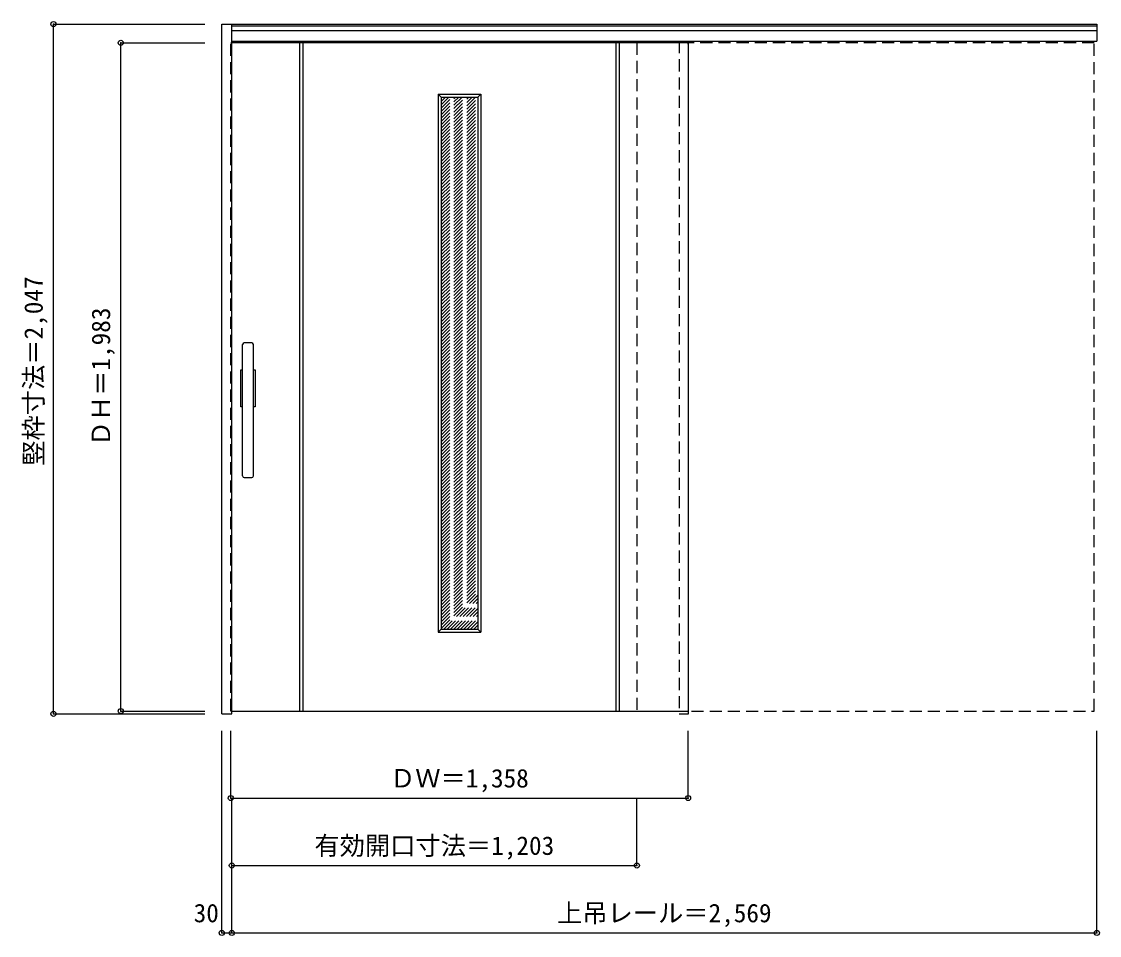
# Model space of a CAD drawing. Units: millimetres, scale not verified. Extents: x -1246 to 1955, y -1578 to 1134.
import ezdxf
from ezdxf.enums import TextEntityAlignment as Align

# ---------------------------------------------------------------- set-up
doc = ezdxf.new("R2010")
doc.units = ezdxf.units.MM
doc.header["$LTSCALE"] = 30
doc.header["$PDMODE"] = 32
doc.header["$PDSIZE"] = 15
doc.linetypes.add('DASHED1', pattern=[1.8, 1.2, -0.6])
doc.layers.add('0-0', color=4, linetype='DASHED1')
doc.layers.add('0-1_寸法', color=7, linetype='Continuous')
doc.styles.add('ＭＳ ゴシック', font='')
doc.styles.get('ＭＳ ゴシック').set_extended_font_data('MS Gothic')

msp = doc.modelspace()

# ---------------------------------------------------------------- linework, layer by layer
at = {"layer": '0-0', "color": 3, "linetype": 'Continuous'}
for p, q in [((-621.51, 1126.94), (1947.49, 1126.94)), ((-621.51, 1121.44), (1947.49, 1121.44)), ((1947.49, 1126.94), (1947.49, 1076.44)), ((-621.51, 1108.44), (1947.49, 1108.44)), ((-621.51, 1076.44), (1947.49, 1076.44)), ((733.49, 1071.44), (-621.51, 1071.44)), ((733.49, 1071.44), (733.49, -911.56)), ((-0.01, 909.94), (108.99, 909.94)), ((-0.01, 909.94), (-0.01, -669.06)), ((108.99, 909.94), (108.99, -669.06)), ((-589.51, -214.06), (-589.51, 175.94)), ((-562.51, 180.94), (-584.51, 180.94)), ((-557.51, -214.06), (-557.51, 175.94)), ((-594.51, -9.06), (-594.51, 100.94)), ((-594.51, 100.94), (-589.51, 100.94)), ((-557.51, 100.94), (-552.51, 100.94)), ((-552.51, 100.94), (-552.51, -9.06)), ((-589.51, -9.06), (-594.51, -9.06)), ((-552.51, -9.06), (-557.51, -9.06)), ((-584.51, -219.06), (-562.51, -219.06)), ((-0.01, -669.06), (108.99, -669.06)), ((-621.51, -911.56), (733.49, -911.56))]:
    msp.add_line(p, q, dxfattribs=at)
at = {"layer": '0-0'}
for p, q in [((-621.51, 1071.44), (-624.51, 1071.44)), ((-624.51, -911.56), (-624.51, 1071.44)), ((581.49, 1071.44), (581.49, -911.56)), ((706.49, 1076.44), (706.49, -920.06)), ((733.49, 1067.44), (733.49, 1071.44)), ((734.49, -920.06), (734.49, 1076.44)), ((-0.01, 907.09), (2.84, 909.94)), ((-0.01, 897.19), (12.74, 909.94)), ((-0.01, 887.3), (22.64, 909.94)), ((-0.01, 877.4), (32.54, 909.94)), ((-0.01, 867.5), (42.44, 909.94)), ((-0.01, 857.6), (52.34, 909.94)), ((-0.01, 847.7), (62.24, 909.94)), ((-0.01, 837.8), (72.14, 909.94)), ((-0.01, 827.9), (82.04, 909.94)), ((-0.01, 818), (91.94, 909.94)), ((-0.01, 808.1), (101.84, 909.94)), ((-0.01, 798.2), (108.99, 907.2)), ((-0.01, 788.3), (108.99, 897.3)), ((-0.01, 778.4), (108.99, 887.4)), ((-0.01, 768.5), (108.99, 877.5)), ((-0.01, 758.6), (108.99, 867.6)), ((-0.01, 748.7), (108.99, 857.7)), ((-0.01, 738.8), (108.99, 847.8)), ((-0.01, 728.9), (108.99, 837.9)), ((-0.01, 719), (108.99, 828)), ((-0.01, 709.1), (108.99, 818.1)), ((-0.01, 699.2), (108.99, 808.2)), ((-0.01, 689.31), (108.99, 798.31)), ((-0.01, 679.41), (108.99, 788.41)), ((-0.01, 669.51), (108.99, 778.51)), ((-0.01, 659.61), (108.99, 768.61)), ((-0.01, 649.71), (108.99, 758.71)), ((-0.01, 639.81), (108.99, 748.81)), ((-0.01, 629.91), (108.99, 738.91)), ((-0.01, 620.01), (108.99, 729.01)), ((-0.01, 610.11), (108.99, 719.11)), ((-0.01, 600.21), (108.99, 709.21)), ((-0.01, 590.31), (108.99, 699.31)), ((-0.01, 580.41), (108.99, 689.41)), ((-0.01, 570.51), (108.99, 679.51)), ((-0.01, 560.61), (108.99, 669.61)), ((-0.01, 550.71), (108.99, 659.71)), ((-0.01, 540.81), (108.99, 649.81)), ((-0.01, 530.91), (108.99, 639.91)), ((-0.01, 521.01), (108.99, 630.01)), ((-0.01, 511.11), (108.99, 620.11)), ((-0.01, 501.21), (108.99, 610.21)), ((-0.01, 491.32), (108.99, 600.32)), ((-0.01, 481.42), (108.99, 590.42)), ((-0.01, 471.52), (108.99, 580.52)), ((-0.01, 461.62), (108.99, 570.62)), ((-0.01, 451.72), (108.99, 560.72)), ((-0.01, 441.82), (108.99, 550.82)), ((-0.01, 431.92), (108.99, 540.92)), ((-0.01, 422.02), (108.99, 531.02)), ((-0.01, 412.12), (108.99, 521.12)), ((-0.01, 402.22), (108.99, 511.22)), ((-0.01, 392.32), (108.99, 501.32)), ((-0.01, 382.42), (108.99, 491.42)), ((-0.01, 372.52), (108.99, 481.52)), ((-0.01, 362.62), (108.99, 471.62)), ((-0.01, 352.72), (108.99, 461.72)), ((-0.01, 342.82), (108.99, 451.82)), ((-0.01, 332.92), (108.99, 441.92)), ((-0.01, 323.02), (108.99, 432.02)), ((-0.01, 313.12), (108.99, 422.12)), ((-0.01, 303.22), (108.99, 412.22)), ((-0.01, 293.33), (108.99, 402.33)), ((-0.01, 283.43), (108.99, 392.43)), ((-0.01, 273.53), (108.99, 382.53)), ((-0.01, 263.63), (108.99, 372.63)), ((-0.01, 253.73), (108.99, 362.73)), ((-0.01, 243.83), (108.99, 352.83)), ((-0.01, 233.93), (108.99, 342.93)), ((-0.01, 224.03), (108.99, 333.03)), ((-0.01, 214.13), (108.99, 323.13)), ((-0.01, 204.23), (108.99, 313.23)), ((-0.01, 194.33), (108.99, 303.33)), ((-0.01, 184.43), (108.99, 293.43)), ((-0.01, 174.53), (108.99, 283.53)), ((-0.01, 164.63), (108.99, 273.63)), ((-0.01, 154.73), (108.99, 263.73)), ((-0.01, 144.83), (108.99, 253.83)), ((-0.01, 134.93), (108.99, 243.93)), ((-0.01, 125.03), (108.99, 234.03)), ((-0.01, 115.13), (108.99, 224.13)), ((-0.01, 105.24), (108.99, 214.24)), ((-0.01, 95.34), (108.99, 204.34)), ((-0.01, 85.44), (108.99, 194.44)), ((-0.01, 75.54), (108.99, 184.54)), ((-0.01, 65.64), (108.99, 174.64)), ((-0.01, 55.74), (108.99, 164.74)), ((-0.01, 45.84), (108.99, 154.84)), ((-0.01, 35.94), (108.99, 144.94)), ((-0.01, 26.04), (108.99, 135.04)), ((-0.01, 16.14), (108.99, 125.14)), ((-0.01, 6.24), (108.99, 115.24)), ((-0.01, -3.66), (108.99, 105.34)), ((-0.01, -13.56), (108.99, 95.44)), ((-0.01, -23.46), (108.99, 85.54)), ((-0.01, -33.36), (108.99, 75.64)), ((-0.01, -43.26), (108.99, 65.74)), ((-0.01, -53.16), (108.99, 55.84)), ((-0.01, -63.06), (108.99, 45.94)), ((-0.01, -72.96), (108.99, 36.04)), ((-0.01, -82.86), (108.99, 26.14)), ((-0.01, -92.75), (108.99, 16.25)), ((-0.01, -102.65), (108.99, 6.35)), ((-0.01, -112.55), (108.99, -3.55)), ((-0.01, -122.45), (108.99, -13.45)), ((-0.01, -132.35), (108.99, -23.35)), ((-0.01, -142.25), (108.99, -33.25)), ((-0.01, -152.15), (108.99, -43.15)), ((-0.01, -162.05), (108.99, -53.05)), ((-0.01, -171.95), (108.99, -62.95)), ((-0.01, -181.85), (108.99, -72.85)), ((-0.01, -191.75), (108.99, -82.75)), ((-0.01, -201.65), (108.99, -92.65)), ((-0.01, -211.55), (108.99, -102.55)), ((-0.01, -221.45), (108.99, -112.45)), ((-0.01, -231.35), (108.99, -122.35)), ((-0.01, -241.25), (108.99, -132.25)), ((-0.01, -251.15), (108.99, -142.15)), ((-0.01, -261.05), (108.99, -152.05)), ((-0.01, -270.95), (108.99, -161.95)), ((-0.01, -280.85), (108.99, -171.85)), ((-0.01, -290.74), (108.99, -181.74)), ((-0.01, -300.64), (108.99, -191.64)), ((-0.01, -310.54), (108.99, -201.54)), ((-0.01, -320.44), (108.99, -211.44)), ((-0.01, -330.34), (108.99, -221.34)), ((-0.01, -340.24), (108.99, -231.24)), ((-0.01, -350.14), (108.99, -241.14)), ((-0.01, -360.04), (108.99, -251.04)), ((-0.01, -369.94), (108.99, -260.94)), ((-0.01, -379.84), (108.99, -270.84)), ((-0.01, -389.74), (108.99, -280.74)), ((-0.01, -399.64), (108.99, -290.64)), ((-0.01, -409.54), (108.99, -300.54)), ((-0.01, -419.44), (108.99, -310.44)), ((-0.01, -429.34), (108.99, -320.34)), ((-0.01, -439.24), (108.99, -330.24)), ((-0.01, -449.14), (108.99, -340.14)), ((-0.01, -459.04), (108.99, -350.04)), ((-0.01, -468.94), (108.99, -359.94)), ((-0.01, -478.84), (108.99, -369.84)), ((-0.01, -488.73), (108.99, -379.73)), ((-0.01, -498.63), (108.99, -389.63)), ((-0.01, -508.53), (108.99, -399.53)), ((-0.01, -518.43), (108.99, -409.43)), ((-0.01, -528.33), (108.99, -419.33)), ((-0.01, -538.23), (108.99, -429.23)), ((-0.01, -548.13), (108.99, -439.13)), ((-0.01, -558.03), (108.99, -449.03)), ((-0.01, -567.93), (108.99, -458.93)), ((-0.01, -577.83), (108.99, -468.83)), ((-0.01, -587.73), (108.99, -478.73)), ((-0.01, -597.63), (108.99, -488.63)), ((-0.01, -607.53), (108.99, -498.53)), ((-0.01, -617.43), (108.99, -508.43)), ((-0.01, -627.33), (108.99, -518.33)), ((-0.01, -637.23), (108.99, -528.23)), ((-0.01, -647.13), (108.99, -538.13)), ((-0.01, -657.03), (108.99, -548.03)), ((-0.01, -666.93), (108.99, -557.93)), ((7.76, -669.06), (108.99, -567.83)), ((17.66, -669.06), (108.99, -577.72)), ((27.56, -669.06), (108.99, -587.62)), ((37.46, -669.06), (108.99, -597.52)), ((47.36, -669.06), (108.99, -607.42)), ((57.26, -669.06), (108.99, -617.32)), ((67.16, -669.06), (108.99, -627.22)), ((77.06, -669.06), (108.99, -637.12)), ((86.96, -669.06), (108.99, -647.02)), ((96.86, -669.06), (108.99, -656.92)), ((-621.51, -911.56), (-624.51, -911.56)), ((706.49, -920.06), (734.49, -920.06))]:
    msp.add_line(p, q, dxfattribs=at)
at = {"layer": '0-0', "color": 7, "linetype": 'Continuous'}
for p, q in [((-419.51, -911.56), (-419.51, 1071.44)), ((-409.51, -911.56), (-409.51, 1071.44)), ((518.49, 1071.44), (518.49, -911.56)), ((528.49, 1071.44), (528.49, -911.56)), ((-9.01, 918.94), (-0.01, 909.94)), ((-9.01, 918.94), (-9.01, -678.06)), ((108.99, 909.94), (117.99, 918.94)), ((-9.01, -678.06), (-0.01, -669.06)), ((108.99, -669.06), (117.99, -678.06)), ((-9.01, -678.06), (117.99, -678.06))]:
    msp.add_line(p, q, dxfattribs=at)
at = {"layer": '0-0', "color": 3, "linetype": 'Continuous'}
for points in [[(-651.51, -920.06), (-621.51, -920.06), (-621.51, 1126.94)], [(-651.51, -920.06), (-651.51, 1126.94), (-621.51, 1126.94)]]:
    msp.add_lwpolyline(points, dxfattribs=at)
at = {"layer": '0-0'}
msp.add_lwpolyline([(581.49, -911.56), (1939.49, -911.56), (1939.49, 1071.44), (581.49, 1071.44)], dxfattribs=at)
at = {"layer": '0-0', "color": 7, "linetype": 'Continuous'}
msp.add_lwpolyline([(-9.01, 918.94), (117.99, 918.94), (117.99, -678.06)], dxfattribs=at)
at = {"layer": '0-0', "color": 3, "linetype": 'Continuous'}
for centre, start, end in [((-584.51, 175.94), 90, 180), ((-562.51, 175.94), 0, 90), ((-584.51, -214.06), 180, 270), ((-562.51, -214.06), 270, 0)]:
    msp.add_arc(centre, 5, start, end, dxfattribs=at)
at = {"layer": '0-1_寸法', "color": 4}
for p, q in [((-1151.51, 1126.94), (-701.51, 1126.94)), ((-1151.51, -920.06), (-1151.51, 1126.94)), ((-951.51, 1071.44), (-701.51, 1071.44)), ((-951.51, -911.56), (-951.51, 1071.44)), ((-1151.51, -920.06), (-701.51, -920.06)), ((-951.51, -911.56), (-701.51, -911.56)), ((-651.51, -1570.06), (-651.51, -970.06)), ((-624.51, -1170.06), (-624.51, -970.06)), ((733.49, -1170.06), (733.49, -970.06)), ((1947.49, -1570.06), (1947.49, -970.06)), ((-624.51, -1170.06), (733.49, -1170.06)), ((-621.51, -1370.06), (-621.51, -1170.06)), ((581.49, -1370.06), (581.49, -1170.06)), ((-621.51, -1570.06), (-621.51, -1370.06)), ((-621.51, -1570.06), (-621.51, -1370.06)), ((-621.51, -1370.06), (581.49, -1370.06)), ((-651.51, -1570.06), (1947.49, -1570.06))]:
    msp.add_line(p, q, dxfattribs=at)
at = {"layer": '0-1_寸法'}
for p in [(-1151.51, 1126.94), (-951.51, 1071.44), (-1151.51, -920.06), (-951.51, -911.56), (-624.51, -1170.06), (733.49, -1170.06), (-621.51, -1370.06), (581.49, -1370.06), (-651.51, -1570.06), (-621.51, -1570.06), (-621.51, -1570.06), (1947.49, -1570.06)]:
    msp.add_point(p, dxfattribs=at)

# ---------------------------------------------------------------- texts
at = {"layer": '0-1_寸法', "style": 'ＭＳ ゴシック'}
for s, p in [('竪枠寸法＝2,047', (-1166.51, -183.81)), ('ＤＨ＝1,983', (-966.51, -126.31))]:
    msp.add_text(s, height=54.99, rotation=90, dxfattribs=at).set_placement(p, align=Align.BOTTOM_LEFT)
for s, p in [('ＤＷ＝1,358', (-151.76, -1155.06)), ('有効開口寸法＝1,203', (-376.26, -1355.06)), ('30', (-734.96, -1555.06)), ('上吊レール＝2,569', (344.24, -1555.06))]:
    msp.add_text(s, height=54.99, dxfattribs=at).set_placement(p, align=Align.BOTTOM_LEFT)

doc.saveas('drawing.dxf')
